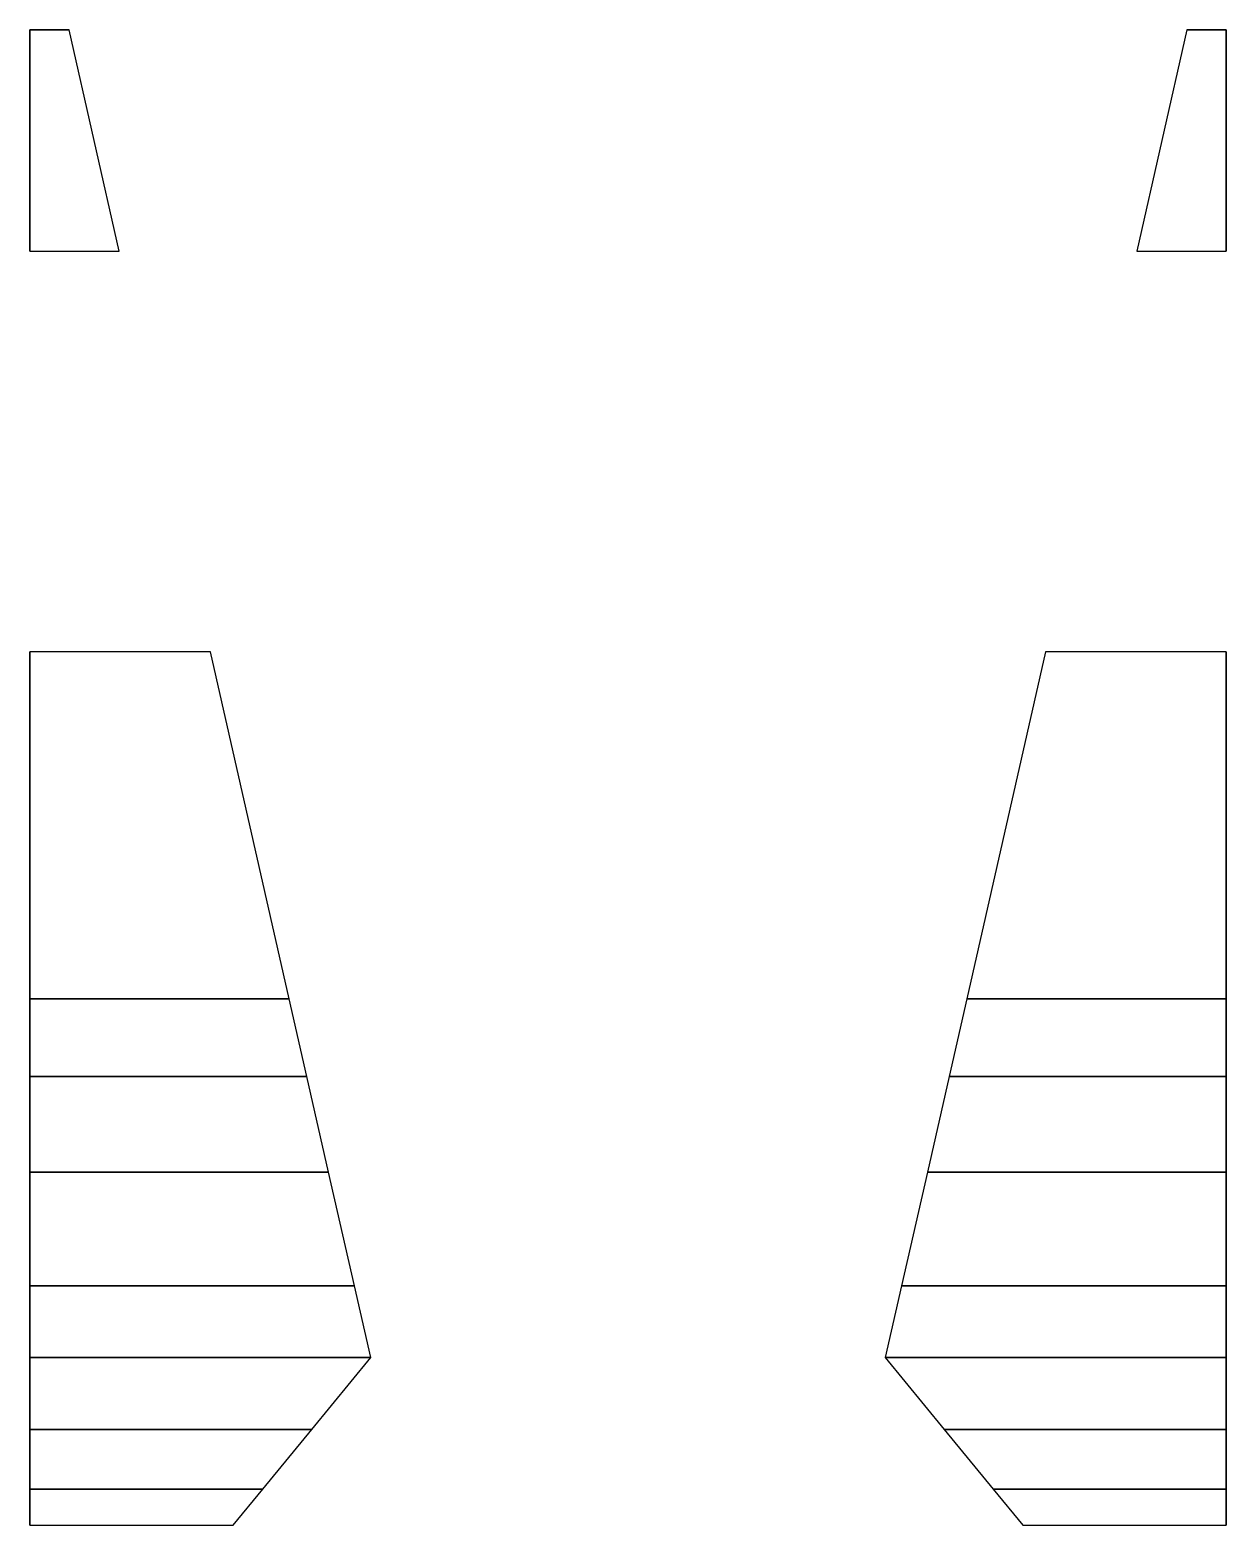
# Model space of a CAD drawing. Extents: x -1 to 1, y -2.59 to -0.09.
import ezdxf

# ---------------------------------------------------------------- set-up
doc = ezdxf.new("R2010")
doc.units = 0
doc.layers.add('FENDERS', color=6, linetype='CONTINUOUS')

msp = doc.modelspace()

# ---------------------------------------------------------------- linework, layer by layer
at = {"layer": 'FENDERS'}
for points in [[(-0.8505, -0.46, 0.61), (-0.9345, -0.09, 0.61), (-1, -0.09, 0.61), (-1, -0.46, 0.61)], [(-1, -0.46, 0.61), (-1, -0.09, 0.61), (-1, -0.09, 0.54), (-1, -0.46, 0.54)], [(-1, -0.09, 0.61), (-0.9345, -0.09, 0.61), (-0.9345, -0.09, 0.54), (-1, -0.09, 0.54)], [(1, -0.46, 0.61), (1, -0.09, 0.61), (0.9345, -0.09, 0.61), (0.8505, -0.46, 0.61)], [(1, -0.09, 0.54), (0.9345, -0.09, 0.54), (0.9345, -0.09, 0.61), (1, -0.09, 0.61)], [(1, -0.46, 0.54), (1, -0.09, 0.54), (1, -0.09, 0.61), (1, -0.46, 0.61)], [(-0.5664, -1.71, 1.11), (-0.6982, -1.13, 0.64), (-1, -1.13, 0.64), (-1, -1.71, 1.11)], [(-1, -1.71, 1.11), (-1, -1.13, 0.64), (-1, -1.13, 0.57), (-1, -1.75, 1.08)], [(1, -1.71, 1.11), (1, -1.13, 0.64), (0.6982, -1.13, 0.64), (0.5664, -1.71, 1.11)], [(1, -1.75, 1.08), (1, -1.13, 0.57), (1, -1.13, 0.64), (1, -1.71, 1.11)], [(-0.5368, -1.84, 1.18), (-0.5664, -1.71, 1.11), (-1, -1.71, 1.11), (-1, -1.84, 1.18)], [(-1, -1.84, 1.18), (-1, -1.71, 1.11), (-1, -1.75, 1.08), (-1, -1.85, 1.13)], [(1, -1.84, 1.18), (1, -1.71, 1.11), (0.5664, -1.71, 1.11), (0.5368, -1.84, 1.18)], [(1, -1.85, 1.13), (1, -1.75, 1.08), (1, -1.71, 1.11), (1, -1.84, 1.18)], [(-0.5005, -2, 1.22), (-0.5368, -1.84, 1.18), (-1, -1.84, 1.18), (-1, -2, 1.22)], [(-1, -2, 1.22), (-1, -1.84, 1.18), (-1, -1.85, 1.13), (-1, -2, 1.17)], [(1, -2, 1.22), (1, -1.84, 1.18), (0.5368, -1.84, 1.18), (0.5005, -2, 1.22)], [(1, -2, 1.17), (1, -1.85, 1.13), (1, -1.84, 1.18), (1, -2, 1.22)], [(-0.4573, -2.19, 1.22), (-0.5005, -2, 1.22), (-1, -2, 1.22), (-1, -2.19, 1.22)], [(-1, -2.19, 1.22), (-1, -2, 1.22), (-1, -2, 1.17), (-1, -2.19, 1.17)], [(1, -2.19, 1.22), (1, -2, 1.22), (0.5005, -2, 1.22), (0.4573, -2.19, 1.22)], [(1, -2.19, 1.17), (1, -2, 1.17), (1, -2, 1.22), (1, -2.19, 1.22)], [(-0.43, -2.31, 1.19), (-0.4573, -2.19, 1.22), (-1, -2.19, 1.22), (-1, -2.31, 1.19)], [(-1, -2.31, 1.19), (-1, -2.19, 1.22), (-1, -2.19, 1.17), (-1, -2.31, 1.14)], [(1, -2.31, 1.19), (1, -2.19, 1.22), (0.4573, -2.19, 1.22), (0.43, -2.31, 1.19)], [(1, -2.31, 1.14), (1, -2.19, 1.17), (1, -2.19, 1.22), (1, -2.31, 1.19)], [(-0.5286, -2.43, 1.14), (-0.43, -2.31, 1.19), (-1, -2.31, 1.19), (-1, -2.43, 1.14)], [(-1, -2.43, 1.14), (-1, -2.31, 1.19), (-1, -2.31, 1.14), (-1, -2.4, 1.1)], [(1, -2.43, 1.14), (1, -2.31, 1.19), (0.43, -2.31, 1.19), (0.5286, -2.43, 1.14)], [(1, -2.4, 1.1), (1, -2.31, 1.14), (1, -2.31, 1.19), (1, -2.43, 1.14)], [(-1, -2.53, 1.07), (-1, -2.43, 1.14), (-1, -2.4, 1.1), (-1, -2.5, 1.03)], [(1, -2.5, 1.03), (1, -2.4, 1.1), (1, -2.43, 1.14), (1, -2.53, 1.07)], [(-0.6107, -2.53, 1.07), (-0.5286, -2.43, 1.14), (-1, -2.43, 1.14), (-1, -2.53, 1.07)], [(1, -2.53, 1.07), (1, -2.43, 1.14), (0.5286, -2.43, 1.14), (0.6107, -2.53, 1.07)], [(-1, -2.59, 1.02), (-1, -2.53, 1.07), (-1, -2.5, 1.03), (-1, -2.57, 0.98)], [(1, -2.57, 0.98), (1, -2.5, 1.03), (1, -2.53, 1.07), (1, -2.59, 1.02)], [(-0.66, -2.59, 1.02), (-0.6107, -2.53, 1.07), (-1, -2.53, 1.07), (-1, -2.59, 1.02)], [(1, -2.59, 1.02), (1, -2.53, 1.07), (0.6107, -2.53, 1.07), (0.66, -2.59, 1.02)]]:
    msp.add_3dface(points, dxfattribs=at)

doc.saveas('drawing.dxf')
